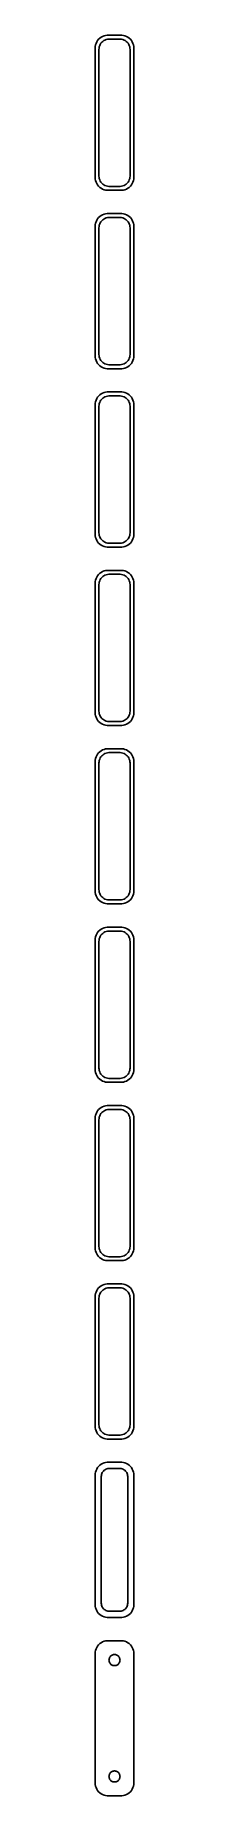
# Model space of a CAD drawing. Header units: metres. Extents: x -8 to 8, y 660 to 1341.
import ezdxf

# ---------------------------------------------------------------- set-up
doc = ezdxf.new("R2010")
doc.units = ezdxf.units.M

msp = doc.modelspace()

# ---------------------------------------------------------------- linework, layer by layer
for p, q in [((-7.46057, 1336.63), (-7.5, 1336)), ((-7.5, 1336), (-7.5, 1286)), ((-7.34291, 1337.24), (-7.46057, 1336.63)), ((-7.14888, 1337.84), (-7.34291, 1337.24)), ((-6.88153, 1338.41), (-7.14888, 1337.84)), ((-6.54507, 1338.94), (-6.88153, 1338.41)), ((-6.14484, 1339.42), (-6.54507, 1338.94)), ((-5.68712, 1339.85), (-6.14484, 1339.42)), ((-6, 1335.5), (-5.96844, 1336)), ((-6, 1286.5), (-6, 1335.5)), ((-5.96844, 1336), (-5.87433, 1336.49)), ((-5.87433, 1336.49), (-5.7191, 1336.97)), ((-5.7191, 1336.97), (-5.50522, 1337.43)), ((-5.17912, 1340.22), (-5.68712, 1339.85)), ((-5.50522, 1337.43), (-5.23605, 1337.85)), ((-5.23605, 1337.85), (-4.91586, 1338.24)), ((-4.62889, 1340.52), (-5.17912, 1340.22)), ((-4.91586, 1338.24), (-4.54968, 1338.58)), ((-4.04507, 1340.76), (-4.62889, 1340.52)), ((-4.54968, 1338.58), (-4.1433, 1338.88)), ((-4.1433, 1338.88), (-3.70311, 1339.12)), ((-3.4369, 1340.91), (-4.04507, 1340.76)), ((-3.70311, 1339.12), (-3.23605, 1339.3)), ((-2.81395, 1340.99), (-3.4369, 1340.91)), ((-3.23605, 1339.3), (-2.74951, 1339.43)), ((2.81395, 1340.99), (-2.81395, 1340.99)), ((-2.74951, 1339.43), (-2.25116, 1339.49)), ((-2.25116, 1339.49), (2.25116, 1339.49)), ((2.25116, 1339.49), (2.74951, 1339.43)), ((2.74951, 1339.43), (3.23605, 1339.3)), ((3.4369, 1340.91), (2.81395, 1340.99)), ((3.23605, 1339.3), (3.70311, 1339.12)), ((4.04507, 1340.76), (3.4369, 1340.91)), ((3.70311, 1339.12), (4.1433, 1338.88)), ((4.62889, 1340.52), (4.04507, 1340.76)), ((4.1433, 1338.88), (4.54968, 1338.58)), ((4.54968, 1338.58), (4.91586, 1338.24)), ((5.17912, 1340.22), (4.62889, 1340.52)), ((4.91586, 1338.24), (5.23605, 1337.85)), ((5.68712, 1339.85), (5.17912, 1340.22)), ((5.23605, 1337.85), (5.50522, 1337.43)), ((5.50522, 1337.43), (5.7191, 1336.97)), ((6.14484, 1339.42), (5.68712, 1339.85)), ((5.7191, 1336.97), (5.87433, 1336.49)), ((5.87433, 1336.49), (5.96844, 1336)), ((5.96844, 1336), (6, 1335.5)), ((6, 1335.5), (6, 1286.5)), ((6.54507, 1338.94), (6.14484, 1339.42)), ((6.88153, 1338.41), (6.54507, 1338.94)), ((7.14888, 1337.84), (6.88153, 1338.41)), ((7.34291, 1337.24), (7.14888, 1337.84)), ((7.46057, 1336.63), (7.34291, 1337.24)), ((7.5, 1336), (7.46057, 1336.63)), ((7.5, 1286), (7.5, 1336)), ((-7.5, 1286), (-7.46057, 1285.37)), ((-7.46057, 1285.37), (-7.34291, 1284.76)), ((-7.34291, 1284.76), (-7.14888, 1284.16)), ((-7.14888, 1284.16), (-6.88153, 1283.59)), ((-6.88153, 1283.59), (-6.54507, 1283.06)), ((-6.54507, 1283.06), (-6.14484, 1282.58)), ((-6.14484, 1282.58), (-5.68712, 1282.15)), ((-5.96844, 1286), (-6, 1286.5)), ((-5.87433, 1285.51), (-5.96844, 1286)), ((-5.7191, 1285.03), (-5.87433, 1285.51)), ((-5.50522, 1284.57), (-5.7191, 1285.03)), ((-5.68712, 1282.15), (-5.17912, 1281.78)), ((-5.23605, 1284.15), (-5.50522, 1284.57)), ((-4.91586, 1283.76), (-5.23605, 1284.15)), ((-5.17912, 1281.78), (-4.62889, 1281.48)), ((-4.54968, 1283.42), (-4.91586, 1283.76)), ((-4.62889, 1281.48), (-4.04507, 1281.24)), ((-4.1433, 1283.12), (-4.54968, 1283.42)), ((-3.70311, 1282.88), (-4.1433, 1283.12)), ((-4.04507, 1281.24), (-3.4369, 1281.09)), ((-3.23605, 1282.7), (-3.70311, 1282.88)), ((-3.4369, 1281.09), (-2.81395, 1281.01)), ((-2.74951, 1282.57), (-3.23605, 1282.7)), ((-2.81395, 1281.01), (2.81395, 1281.01)), ((-2.25116, 1282.51), (-2.74951, 1282.57)), ((2.25116, 1282.51), (-2.25116, 1282.51)), ((2.74951, 1282.57), (2.25116, 1282.51)), ((3.23605, 1282.7), (2.74951, 1282.57)), ((2.81395, 1281.01), (3.4369, 1281.09)), ((3.70311, 1282.88), (3.23605, 1282.7)), ((3.4369, 1281.09), (4.04507, 1281.24)), ((4.1433, 1283.12), (3.70311, 1282.88)), ((4.04507, 1281.24), (4.62889, 1281.48)), ((4.54968, 1283.42), (4.1433, 1283.12)), ((4.91586, 1283.76), (4.54968, 1283.42)), ((4.62889, 1281.48), (5.17912, 1281.78)), ((5.23605, 1284.15), (4.91586, 1283.76)), ((5.17912, 1281.78), (5.68712, 1282.15)), ((5.50522, 1284.57), (5.23605, 1284.15)), ((5.7191, 1285.03), (5.50522, 1284.57)), ((5.68712, 1282.15), (6.14484, 1282.58)), ((5.87433, 1285.51), (5.7191, 1285.03)), ((5.96844, 1286), (5.87433, 1285.51)), ((6, 1286.5), (5.96844, 1286)), ((6.14484, 1282.58), (6.54507, 1283.06)), ((6.54507, 1283.06), (6.88153, 1283.59)), ((6.88153, 1283.59), (7.14888, 1284.16)), ((7.14888, 1284.16), (7.34291, 1284.76)), ((7.34291, 1284.76), (7.46057, 1285.37)), ((7.46057, 1285.37), (7.5, 1286)), ((-7.46057, 1267.63), (-7.5, 1267)), ((-7.5, 1267), (-7.5, 1217)), ((-7.34291, 1268.24), (-7.46057, 1267.63)), ((-7.14888, 1268.84), (-7.34291, 1268.24)), ((-6.88153, 1269.41), (-7.14888, 1268.84)), ((-6.54507, 1269.94), (-6.88153, 1269.41)), ((-6.14484, 1270.42), (-6.54507, 1269.94)), ((-5.68712, 1270.85), (-6.14484, 1270.42)), ((-6, 1266.5), (-5.96844, 1267)), ((-5.96844, 1267), (-5.87433, 1267.49)), ((-5.87433, 1267.49), (-5.7191, 1267.97)), ((-5.7191, 1267.97), (-5.50522, 1268.43)), ((-5.17912, 1271.22), (-5.68712, 1270.85)), ((-5.50522, 1268.43), (-5.23605, 1268.85)), ((-5.23605, 1268.85), (-4.91586, 1269.24)), ((-4.62889, 1271.52), (-5.17912, 1271.22)), ((-4.91586, 1269.24), (-4.54968, 1269.58)), ((-4.04507, 1271.76), (-4.62889, 1271.52)), ((-4.54968, 1269.58), (-4.1433, 1269.88)), ((-4.1433, 1269.88), (-3.70311, 1270.12)), ((-3.4369, 1271.91), (-4.04507, 1271.76)), ((-3.70311, 1270.12), (-3.23605, 1270.3)), ((-2.81395, 1271.99), (-3.4369, 1271.91)), ((-3.23605, 1270.3), (-2.74951, 1270.43)), ((2.81395, 1271.99), (-2.81395, 1271.99)), ((-2.74951, 1270.43), (-2.25116, 1270.49)), ((-2.25116, 1270.49), (2.25116, 1270.49)), ((2.25116, 1270.49), (2.74951, 1270.43)), ((2.74951, 1270.43), (3.23605, 1270.3)), ((3.4369, 1271.91), (2.81395, 1271.99)), ((3.23605, 1270.3), (3.70311, 1270.12)), ((4.04507, 1271.76), (3.4369, 1271.91)), ((3.70311, 1270.12), (4.1433, 1269.88)), ((4.62889, 1271.52), (4.04507, 1271.76)), ((4.1433, 1269.88), (4.54968, 1269.58)), ((4.54968, 1269.58), (4.91586, 1269.24)), ((5.17912, 1271.22), (4.62889, 1271.52)), ((4.91586, 1269.24), (5.23605, 1268.85)), ((5.68712, 1270.85), (5.17912, 1271.22)), ((5.23605, 1268.85), (5.50522, 1268.43)), ((5.50522, 1268.43), (5.7191, 1267.97)), ((6.14484, 1270.42), (5.68712, 1270.85)), ((5.7191, 1267.97), (5.87433, 1267.49)), ((5.87433, 1267.49), (5.96844, 1267)), ((5.96844, 1267), (6, 1266.5)), ((6.54507, 1269.94), (6.14484, 1270.42)), ((6.88153, 1269.41), (6.54507, 1269.94)), ((7.14888, 1268.84), (6.88153, 1269.41)), ((7.34291, 1268.24), (7.14888, 1268.84)), ((7.46057, 1267.63), (7.34291, 1268.24)), ((7.5, 1267), (7.46057, 1267.63)), ((7.5, 1217), (7.5, 1267)), ((-6, 1217.5), (-6, 1266.5)), ((6, 1266.5), (6, 1217.5)), ((-7.5, 1217), (-7.46057, 1216.37)), ((-7.46057, 1216.37), (-7.34291, 1215.76)), ((-7.34291, 1215.76), (-7.14888, 1215.16)), ((-7.14888, 1215.16), (-6.88153, 1214.59)), ((-6.88153, 1214.59), (-6.54507, 1214.06)), ((-6.54507, 1214.06), (-6.14484, 1213.58)), ((-6.14484, 1213.58), (-5.68712, 1213.15)), ((-5.96844, 1217), (-6, 1217.5)), ((-5.87433, 1216.51), (-5.96844, 1217)), ((-5.7191, 1216.03), (-5.87433, 1216.51)), ((-5.50522, 1215.57), (-5.7191, 1216.03)), ((-5.68712, 1213.15), (-5.17912, 1212.78)), ((-5.23605, 1215.15), (-5.50522, 1215.57)), ((-4.91586, 1214.76), (-5.23605, 1215.15)), ((-5.17912, 1212.78), (-4.62889, 1212.48)), ((-4.54968, 1214.42), (-4.91586, 1214.76)), ((-4.62889, 1212.48), (-4.04507, 1212.24)), ((-4.1433, 1214.12), (-4.54968, 1214.42)), ((-3.70311, 1213.88), (-4.1433, 1214.12)), ((-4.04507, 1212.24), (-3.4369, 1212.09)), ((-3.23605, 1213.7), (-3.70311, 1213.88)), ((-2.74951, 1213.57), (-3.23605, 1213.7)), ((-2.25116, 1213.51), (-2.74951, 1213.57)), ((2.25116, 1213.51), (-2.25116, 1213.51)), ((2.74951, 1213.57), (2.25116, 1213.51)), ((3.23605, 1213.7), (2.74951, 1213.57)), ((3.70311, 1213.88), (3.23605, 1213.7)), ((3.4369, 1212.09), (4.04507, 1212.24)), ((4.1433, 1214.12), (3.70311, 1213.88)), ((4.04507, 1212.24), (4.62889, 1212.48)), ((4.54968, 1214.42), (4.1433, 1214.12)), ((4.91586, 1214.76), (4.54968, 1214.42)), ((4.62889, 1212.48), (5.17912, 1212.78)), ((5.23605, 1215.15), (4.91586, 1214.76)), ((5.17912, 1212.78), (5.68712, 1213.15)), ((5.50522, 1215.57), (5.23605, 1215.15)), ((5.7191, 1216.03), (5.50522, 1215.57)), ((5.68712, 1213.15), (6.14484, 1213.58)), ((5.87433, 1216.51), (5.7191, 1216.03)), ((5.96844, 1217), (5.87433, 1216.51)), ((6, 1217.5), (5.96844, 1217)), ((6.14484, 1213.58), (6.54507, 1214.06)), ((6.54507, 1214.06), (6.88153, 1214.59)), ((6.88153, 1214.59), (7.14888, 1215.16)), ((7.14888, 1215.16), (7.34291, 1215.76)), ((7.34291, 1215.76), (7.46057, 1216.37)), ((7.46057, 1216.37), (7.5, 1217)), ((-3.4369, 1212.09), (-2.81395, 1212.01)), ((-2.81395, 1212.01), (2.81395, 1212.01)), ((2.81395, 1212.01), (3.4369, 1212.09)), ((-7.46057, 1198.63), (-7.5, 1198)), ((-7.34291, 1199.24), (-7.46057, 1198.63)), ((-7.14888, 1199.84), (-7.34291, 1199.24)), ((-6.88153, 1200.41), (-7.14888, 1199.84)), ((-6.54507, 1200.94), (-6.88153, 1200.41)), ((-6.14484, 1201.42), (-6.54507, 1200.94)), ((-5.68712, 1201.85), (-6.14484, 1201.42)), ((-5.87433, 1198.49), (-5.7191, 1198.97)), ((-5.7191, 1198.97), (-5.50522, 1199.43)), ((-5.17912, 1202.22), (-5.68712, 1201.85)), ((-5.50522, 1199.43), (-5.23605, 1199.85)), ((-5.23605, 1199.85), (-4.91586, 1200.24)), ((-4.62889, 1202.52), (-5.17912, 1202.22)), ((-4.91586, 1200.24), (-4.54968, 1200.58)), ((-4.04507, 1202.76), (-4.62889, 1202.52)), ((-4.54968, 1200.58), (-4.1433, 1200.88)), ((-4.1433, 1200.88), (-3.70311, 1201.12)), ((-3.4369, 1202.91), (-4.04507, 1202.76)), ((-3.70311, 1201.12), (-3.23605, 1201.3)), ((-2.81395, 1202.99), (-3.4369, 1202.91)), ((-3.23605, 1201.3), (-2.74951, 1201.43)), ((2.81395, 1202.99), (-2.81395, 1202.99)), ((-2.74951, 1201.43), (-2.25116, 1201.49)), ((-2.25116, 1201.49), (2.25116, 1201.49)), ((2.25116, 1201.49), (2.74951, 1201.43)), ((2.74951, 1201.43), (3.23605, 1201.3)), ((3.4369, 1202.91), (2.81395, 1202.99)), ((3.23605, 1201.3), (3.70311, 1201.12)), ((4.04507, 1202.76), (3.4369, 1202.91)), ((3.70311, 1201.12), (4.1433, 1200.88)), ((4.62889, 1202.52), (4.04507, 1202.76)), ((4.1433, 1200.88), (4.54968, 1200.58)), ((4.54968, 1200.58), (4.91586, 1200.24)), ((5.17912, 1202.22), (4.62889, 1202.52)), ((4.91586, 1200.24), (5.23605, 1199.85)), ((5.68712, 1201.85), (5.17912, 1202.22)), ((5.23605, 1199.85), (5.50522, 1199.43)), ((5.50522, 1199.43), (5.7191, 1198.97)), ((6.14484, 1201.42), (5.68712, 1201.85)), ((5.7191, 1198.97), (5.87433, 1198.49)), ((6.54507, 1200.94), (6.14484, 1201.42)), ((6.88153, 1200.41), (6.54507, 1200.94)), ((7.14888, 1199.84), (6.88153, 1200.41)), ((7.34291, 1199.24), (7.14888, 1199.84)), ((7.46057, 1198.63), (7.34291, 1199.24)), ((7.5, 1198), (7.46057, 1198.63)), ((-7.5, 1198), (-7.5, 1148)), ((-6, 1197.5), (-5.96844, 1198)), ((-6, 1148.5), (-6, 1197.5)), ((-5.96844, 1198), (-5.87433, 1198.49)), ((5.87433, 1198.49), (5.96844, 1198)), ((5.96844, 1198), (6, 1197.5)), ((6, 1197.5), (6, 1148.5)), ((7.5, 1148), (7.5, 1198)), ((-7.5, 1148), (-7.46057, 1147.37)), ((-7.46057, 1147.37), (-7.34291, 1146.76)), ((-7.34291, 1146.76), (-7.14888, 1146.16)), ((-7.14888, 1146.16), (-6.88153, 1145.59)), ((-6.88153, 1145.59), (-6.54507, 1145.06)), ((-6.54507, 1145.06), (-6.14484, 1144.58)), ((-6.14484, 1144.58), (-5.68712, 1144.15)), ((-5.96844, 1148), (-6, 1148.5)), ((-5.87433, 1147.51), (-5.96844, 1148)), ((-5.7191, 1147.03), (-5.87433, 1147.51)), ((-5.50522, 1146.57), (-5.7191, 1147.03)), ((-5.68712, 1144.15), (-5.17912, 1143.78)), ((-5.23605, 1146.15), (-5.50522, 1146.57)), ((-4.91586, 1145.76), (-5.23605, 1146.15)), ((-4.54968, 1145.42), (-4.91586, 1145.76)), ((-4.1433, 1145.12), (-4.54968, 1145.42)), ((-3.70311, 1144.88), (-4.1433, 1145.12)), ((-3.23605, 1144.7), (-3.70311, 1144.88)), ((-2.74951, 1144.57), (-3.23605, 1144.7)), ((-2.25116, 1144.51), (-2.74951, 1144.57)), ((2.25116, 1144.51), (-2.25116, 1144.51)), ((2.74951, 1144.57), (2.25116, 1144.51)), ((3.23605, 1144.7), (2.74951, 1144.57)), ((3.70311, 1144.88), (3.23605, 1144.7)), ((4.1433, 1145.12), (3.70311, 1144.88)), ((4.54968, 1145.42), (4.1433, 1145.12)), ((4.91586, 1145.76), (4.54968, 1145.42)), ((5.23605, 1146.15), (4.91586, 1145.76)), ((5.17912, 1143.78), (5.68712, 1144.15)), ((5.50522, 1146.57), (5.23605, 1146.15)), ((5.7191, 1147.03), (5.50522, 1146.57)), ((5.68712, 1144.15), (6.14484, 1144.58)), ((5.87433, 1147.51), (5.7191, 1147.03)), ((5.96844, 1148), (5.87433, 1147.51)), ((6, 1148.5), (5.96844, 1148)), ((6.14484, 1144.58), (6.54507, 1145.06)), ((6.54507, 1145.06), (6.88153, 1145.59)), ((6.88153, 1145.59), (7.14888, 1146.16)), ((7.14888, 1146.16), (7.34291, 1146.76)), ((7.34291, 1146.76), (7.46057, 1147.37)), ((7.46057, 1147.37), (7.5, 1148)), ((-5.17912, 1143.78), (-4.62889, 1143.48)), ((-4.62889, 1143.48), (-4.04507, 1143.24)), ((-4.04507, 1143.24), (-3.4369, 1143.09)), ((-3.4369, 1143.09), (-2.81395, 1143.01)), ((-2.81395, 1143.01), (2.81395, 1143.01)), ((2.81395, 1143.01), (3.4369, 1143.09)), ((3.4369, 1143.09), (4.04507, 1143.24)), ((4.04507, 1143.24), (4.62889, 1143.48)), ((4.62889, 1143.48), (5.17912, 1143.78)), ((-7.14888, 1130.84), (-7.34291, 1130.24)), ((-6.88153, 1131.41), (-7.14888, 1130.84)), ((-6.54507, 1131.94), (-6.88153, 1131.41)), ((-6.14484, 1132.42), (-6.54507, 1131.94)), ((-5.68712, 1132.85), (-6.14484, 1132.42)), ((-5.7191, 1129.97), (-5.50522, 1130.43)), ((-5.17912, 1133.22), (-5.68712, 1132.85)), ((-5.50522, 1130.43), (-5.23605, 1130.85)), ((-5.23605, 1130.85), (-4.91586, 1131.24)), ((-4.62889, 1133.52), (-5.17912, 1133.22)), ((-4.91586, 1131.24), (-4.54968, 1131.58)), ((-4.04507, 1133.76), (-4.62889, 1133.52)), ((-4.54968, 1131.58), (-4.1433, 1131.88)), ((-4.1433, 1131.88), (-3.70311, 1132.12)), ((-3.4369, 1133.91), (-4.04507, 1133.76)), ((-3.70311, 1132.12), (-3.23605, 1132.3)), ((-2.81395, 1133.99), (-3.4369, 1133.91)), ((-3.23605, 1132.3), (-2.74951, 1132.43)), ((2.81395, 1133.99), (-2.81395, 1133.99)), ((-2.74951, 1132.43), (-2.25116, 1132.49)), ((-2.25116, 1132.49), (2.25116, 1132.49)), ((2.25116, 1132.49), (2.74951, 1132.43)), ((2.74951, 1132.43), (3.23605, 1132.3)), ((3.4369, 1133.91), (2.81395, 1133.99)), ((3.23605, 1132.3), (3.70311, 1132.12)), ((4.04507, 1133.76), (3.4369, 1133.91)), ((3.70311, 1132.12), (4.1433, 1131.88)), ((4.62889, 1133.52), (4.04507, 1133.76)), ((4.1433, 1131.88), (4.54968, 1131.58)), ((4.54968, 1131.58), (4.91586, 1131.24)), ((5.17912, 1133.22), (4.62889, 1133.52)), ((4.91586, 1131.24), (5.23605, 1130.85)), ((5.68712, 1132.85), (5.17912, 1133.22)), ((5.23605, 1130.85), (5.50522, 1130.43)), ((5.50522, 1130.43), (5.7191, 1129.97)), ((6.14484, 1132.42), (5.68712, 1132.85)), ((6.54507, 1131.94), (6.14484, 1132.42)), ((6.88153, 1131.41), (6.54507, 1131.94)), ((7.14888, 1130.84), (6.88153, 1131.41)), ((7.34291, 1130.24), (7.14888, 1130.84)), ((-7.46057, 1129.63), (-7.5, 1129)), ((-7.5, 1129), (-7.5, 1079)), ((-7.34291, 1130.24), (-7.46057, 1129.63)), ((-6, 1128.5), (-5.96844, 1129)), ((-6, 1079.5), (-6, 1128.5)), ((-5.96844, 1129), (-5.87433, 1129.49)), ((-5.87433, 1129.49), (-5.7191, 1129.97)), ((5.7191, 1129.97), (5.87433, 1129.49)), ((5.87433, 1129.49), (5.96844, 1129)), ((5.96844, 1129), (6, 1128.5)), ((6, 1128.5), (6, 1079.5)), ((7.46057, 1129.63), (7.34291, 1130.24)), ((7.5, 1129), (7.46057, 1129.63)), ((7.5, 1079), (7.5, 1129)), ((-7.5, 1079), (-7.46057, 1078.37)), ((-7.46057, 1078.37), (-7.34291, 1077.76)), ((-7.34291, 1077.76), (-7.14888, 1077.16)), ((-7.14888, 1077.16), (-6.88153, 1076.59)), ((-6.88153, 1076.59), (-6.54507, 1076.06)), ((-6.54507, 1076.06), (-6.14484, 1075.58)), ((-5.96844, 1079), (-6, 1079.5)), ((-5.87433, 1078.51), (-5.96844, 1079)), ((-5.7191, 1078.03), (-5.87433, 1078.51)), ((-5.50522, 1077.57), (-5.7191, 1078.03)), ((-5.23605, 1077.15), (-5.50522, 1077.57)), ((-4.91586, 1076.76), (-5.23605, 1077.15)), ((-4.54968, 1076.42), (-4.91586, 1076.76)), ((-4.1433, 1076.12), (-4.54968, 1076.42)), ((-3.70311, 1075.88), (-4.1433, 1076.12)), ((4.1433, 1076.12), (3.70311, 1075.88)), ((4.54968, 1076.42), (4.1433, 1076.12)), ((4.91586, 1076.76), (4.54968, 1076.42)), ((5.23605, 1077.15), (4.91586, 1076.76)), ((5.50522, 1077.57), (5.23605, 1077.15)), ((5.7191, 1078.03), (5.50522, 1077.57)), ((5.87433, 1078.51), (5.7191, 1078.03)), ((5.96844, 1079), (5.87433, 1078.51)), ((6, 1079.5), (5.96844, 1079)), ((6.14484, 1075.58), (6.54507, 1076.06)), ((6.54507, 1076.06), (6.88153, 1076.59)), ((6.88153, 1076.59), (7.14888, 1077.16)), ((7.14888, 1077.16), (7.34291, 1077.76)), ((7.34291, 1077.76), (7.46057, 1078.37)), ((7.46057, 1078.37), (7.5, 1079)), ((-6.14484, 1075.58), (-5.68712, 1075.15)), ((-5.68712, 1075.15), (-5.17912, 1074.78)), ((-5.17912, 1074.78), (-4.62889, 1074.48)), ((-4.62889, 1074.48), (-4.04507, 1074.24)), ((-4.04507, 1074.24), (-3.4369, 1074.09)), ((-3.23605, 1075.7), (-3.70311, 1075.88)), ((-3.4369, 1074.09), (-2.81395, 1074.01)), ((-2.74951, 1075.57), (-3.23605, 1075.7)), ((-2.81395, 1074.01), (2.81395, 1074.01)), ((-2.25116, 1075.51), (-2.74951, 1075.57)), ((2.25116, 1075.51), (-2.25116, 1075.51)), ((2.74951, 1075.57), (2.25116, 1075.51)), ((3.23605, 1075.7), (2.74951, 1075.57)), ((2.81395, 1074.01), (3.4369, 1074.09)), ((3.70311, 1075.88), (3.23605, 1075.7)), ((3.4369, 1074.09), (4.04507, 1074.24)), ((4.04507, 1074.24), (4.62889, 1074.48)), ((4.62889, 1074.48), (5.17912, 1074.78)), ((5.17912, 1074.78), (5.68712, 1075.15)), ((5.68712, 1075.15), (6.14484, 1075.58)), ((-6.88153, 1062.41), (-7.14888, 1061.84)), ((-6.54507, 1062.94), (-6.88153, 1062.41)), ((-6.14484, 1063.42), (-6.54507, 1062.94)), ((-5.68712, 1063.85), (-6.14484, 1063.42)), ((-5.17912, 1064.22), (-5.68712, 1063.85)), ((-4.62889, 1064.52), (-5.17912, 1064.22)), ((-4.91586, 1062.24), (-4.54968, 1062.58)), ((-4.04507, 1064.76), (-4.62889, 1064.52)), ((-4.54968, 1062.58), (-4.1433, 1062.88)), ((-4.1433, 1062.88), (-3.70311, 1063.12)), ((-3.4369, 1064.91), (-4.04507, 1064.76)), ((-3.70311, 1063.12), (-3.23605, 1063.3)), ((-2.81395, 1064.99), (-3.4369, 1064.91)), ((-3.23605, 1063.3), (-2.74951, 1063.43)), ((2.81395, 1064.99), (-2.81395, 1064.99)), ((-2.74951, 1063.43), (-2.25116, 1063.49)), ((-2.25116, 1063.49), (2.25116, 1063.49)), ((2.25116, 1063.49), (2.74951, 1063.43)), ((2.74951, 1063.43), (3.23605, 1063.3)), ((3.4369, 1064.91), (2.81395, 1064.99)), ((3.23605, 1063.3), (3.70311, 1063.12)), ((4.04507, 1064.76), (3.4369, 1064.91)), ((3.70311, 1063.12), (4.1433, 1062.88)), ((4.62889, 1064.52), (4.04507, 1064.76)), ((4.1433, 1062.88), (4.54968, 1062.58)), ((4.54968, 1062.58), (4.91586, 1062.24)), ((5.17912, 1064.22), (4.62889, 1064.52)), ((5.68712, 1063.85), (5.17912, 1064.22)), ((6.14484, 1063.42), (5.68712, 1063.85)), ((6.54507, 1062.94), (6.14484, 1063.42)), ((6.88153, 1062.41), (6.54507, 1062.94)), ((7.14888, 1061.84), (6.88153, 1062.41)), ((-7.46057, 1060.63), (-7.5, 1060)), ((-7.5, 1060), (-7.5, 1010)), ((-7.34291, 1061.24), (-7.46057, 1060.63)), ((-7.14888, 1061.84), (-7.34291, 1061.24)), ((-6, 1059.5), (-5.96844, 1060)), ((-6, 1010.5), (-6, 1059.5)), ((-5.96844, 1060), (-5.87433, 1060.49)), ((-5.87433, 1060.49), (-5.7191, 1060.97)), ((-5.7191, 1060.97), (-5.50522, 1061.43)), ((-5.50522, 1061.43), (-5.23605, 1061.85)), ((-5.23605, 1061.85), (-4.91586, 1062.24)), ((4.91586, 1062.24), (5.23605, 1061.85)), ((5.23605, 1061.85), (5.50522, 1061.43)), ((5.50522, 1061.43), (5.7191, 1060.97)), ((5.7191, 1060.97), (5.87433, 1060.49)), ((5.87433, 1060.49), (5.96844, 1060)), ((5.96844, 1060), (6, 1059.5)), ((6, 1059.5), (6, 1010.5)), ((7.34291, 1061.24), (7.14888, 1061.84)), ((7.46057, 1060.63), (7.34291, 1061.24)), ((7.5, 1060), (7.46057, 1060.63)), ((7.5, 1010), (7.5, 1060)), ((-7.5, 1010), (-7.46057, 1009.37)), ((-7.46057, 1009.37), (-7.34291, 1008.76)), ((-7.34291, 1008.76), (-7.14888, 1008.16)), ((-7.14888, 1008.16), (-6.88153, 1007.59)), ((-5.96844, 1010), (-6, 1010.5)), ((-5.87433, 1009.51), (-5.96844, 1010)), ((-5.7191, 1009.03), (-5.87433, 1009.51)), ((-5.50522, 1008.57), (-5.7191, 1009.03)), ((-5.23605, 1008.15), (-5.50522, 1008.57)), ((-4.91586, 1007.76), (-5.23605, 1008.15)), ((5.23605, 1008.15), (4.91586, 1007.76)), ((5.50522, 1008.57), (5.23605, 1008.15)), ((5.7191, 1009.03), (5.50522, 1008.57)), ((5.87433, 1009.51), (5.7191, 1009.03)), ((5.96844, 1010), (5.87433, 1009.51)), ((6, 1010.5), (5.96844, 1010)), ((6.88153, 1007.59), (7.14888, 1008.16)), ((7.14888, 1008.16), (7.34291, 1008.76)), ((7.34291, 1008.76), (7.46057, 1009.37)), ((7.46057, 1009.37), (7.5, 1010)), ((-6.88153, 1007.59), (-6.54507, 1007.06)), ((-6.54507, 1007.06), (-6.14484, 1006.58)), ((-6.14484, 1006.58), (-5.68712, 1006.15)), ((-5.68712, 1006.15), (-5.17912, 1005.78)), ((-5.17912, 1005.78), (-4.62889, 1005.48)), ((-4.54968, 1007.42), (-4.91586, 1007.76)), ((-4.62889, 1005.48), (-4.04507, 1005.24)), ((-4.1433, 1007.12), (-4.54968, 1007.42)), ((-3.70311, 1006.88), (-4.1433, 1007.12)), ((-4.04507, 1005.24), (-3.4369, 1005.09)), ((-3.23605, 1006.7), (-3.70311, 1006.88)), ((-3.4369, 1005.09), (-2.81395, 1005.01)), ((-2.74951, 1006.57), (-3.23605, 1006.7)), ((-2.81395, 1005.01), (2.81395, 1005.01)), ((-2.25116, 1006.51), (-2.74951, 1006.57)), ((2.25116, 1006.51), (-2.25116, 1006.51)), ((2.74951, 1006.57), (2.25116, 1006.51)), ((3.23605, 1006.7), (2.74951, 1006.57)), ((2.81395, 1005.01), (3.4369, 1005.09)), ((3.70311, 1006.88), (3.23605, 1006.7)), ((3.4369, 1005.09), (4.04507, 1005.24)), ((4.1433, 1007.12), (3.70311, 1006.88)), ((4.04507, 1005.24), (4.62889, 1005.48)), ((4.54968, 1007.42), (4.1433, 1007.12)), ((4.91586, 1007.76), (4.54968, 1007.42)), ((4.62889, 1005.48), (5.17912, 1005.78)), ((5.17912, 1005.78), (5.68712, 1006.15)), ((5.68712, 1006.15), (6.14484, 1006.58)), ((6.14484, 1006.58), (6.54507, 1007.06)), ((6.54507, 1007.06), (6.88153, 1007.59)), ((-6.14484, 994.423), (-6.54507, 993.939)), ((-5.68712, 994.853), (-6.14484, 994.423)), ((-5.17912, 995.222), (-5.68712, 994.853)), ((-4.62889, 995.524), (-5.17912, 995.222)), ((-4.04507, 995.755), (-4.62889, 995.524)), ((-3.4369, 995.911), (-4.04507, 995.755)), ((-3.70311, 994.119), (-3.23605, 994.304)), ((-2.81395, 995.99), (-3.4369, 995.911)), ((-3.23605, 994.304), (-2.74951, 994.429)), ((2.81395, 995.99), (-2.81395, 995.99)), ((-2.74951, 994.429), (-2.25116, 994.492)), ((-2.25116, 994.492), (2.25116, 994.492)), ((2.25116, 994.492), (2.74951, 994.429)), ((2.74951, 994.429), (3.23605, 994.304)), ((3.4369, 995.911), (2.81395, 995.99)), ((3.23605, 994.304), (3.70311, 994.119)), ((4.04507, 995.755), (3.4369, 995.911)), ((4.62889, 995.524), (4.04507, 995.755)), ((5.17912, 995.222), (4.62889, 995.524)), ((5.68712, 994.853), (5.17912, 995.222)), ((6.14484, 994.423), (5.68712, 994.853)), ((6.54507, 993.939), (6.14484, 994.423)), ((-7.46057, 991.627), (-7.5, 991)), ((-7.5, 991), (-7.5, 941)), ((-7.34291, 992.243), (-7.46057, 991.627)), ((-7.14888, 992.841), (-7.34291, 992.243)), ((-6.88153, 993.409), (-7.14888, 992.841)), ((-6.54507, 993.939), (-6.88153, 993.409)), ((-6, 990.5), (-5.96844, 991.001)), ((-6, 941.5), (-6, 990.5)), ((-5.96844, 991.001), (-5.87433, 991.495)), ((-5.87433, 991.495), (-5.7191, 991.972)), ((-5.7191, 991.972), (-5.50522, 992.427)), ((-5.50522, 992.427), (-5.23605, 992.851)), ((-5.23605, 992.851), (-4.91586, 993.238)), ((-4.91586, 993.238), (-4.54968, 993.582)), ((-4.54968, 993.582), (-4.1433, 993.877)), ((-4.1433, 993.877), (-3.70311, 994.119)), ((3.70311, 994.119), (4.1433, 993.877)), ((4.1433, 993.877), (4.54968, 993.582)), ((4.54968, 993.582), (4.91586, 993.238)), ((4.91586, 993.238), (5.23605, 992.851)), ((5.23605, 992.851), (5.50522, 992.427)), ((5.50522, 992.427), (5.7191, 991.972)), ((5.7191, 991.972), (5.87433, 991.495)), ((5.87433, 991.495), (5.96844, 991.001)), ((5.96844, 991.001), (6, 990.5)), ((6, 990.5), (6, 941.5)), ((6.88153, 993.409), (6.54507, 993.939)), ((7.14888, 992.841), (6.88153, 993.409)), ((7.34291, 992.243), (7.14888, 992.841)), ((7.46057, 991.627), (7.34291, 992.243)), ((7.5, 991), (7.46057, 991.627)), ((7.5, 941), (7.5, 991)), ((-7.5, 941), (-7.46057, 940.373)), ((-7.46057, 940.373), (-7.34291, 939.757)), ((-7.34291, 939.757), (-7.14888, 939.159)), ((-5.96844, 940.999), (-6, 941.5)), ((-5.87433, 940.505), (-5.96844, 940.999)), ((-5.7191, 940.028), (-5.87433, 940.505)), ((-5.50522, 939.573), (-5.7191, 940.028)), ((5.7191, 940.028), (5.50522, 939.573)), ((5.87433, 940.505), (5.7191, 940.028)), ((5.96844, 940.999), (5.87433, 940.505)), ((6, 941.5), (5.96844, 940.999)), ((7.14888, 939.159), (7.34291, 939.757)), ((7.34291, 939.757), (7.46057, 940.373)), ((7.46057, 940.373), (7.5, 941)), ((-7.14888, 939.159), (-6.88153, 938.591)), ((-6.88153, 938.591), (-6.54507, 938.061)), ((-6.54507, 938.061), (-6.14484, 937.577)), ((-6.14484, 937.577), (-5.68712, 937.147)), ((-5.68712, 937.147), (-5.17912, 936.778)), ((-5.23605, 939.149), (-5.50522, 939.573)), ((-4.91586, 938.762), (-5.23605, 939.149)), ((-5.17912, 936.778), (-4.62889, 936.476)), ((-4.54968, 938.418), (-4.91586, 938.762)), ((-4.62889, 936.476), (-4.04507, 936.245)), ((-4.1433, 938.123), (-4.54968, 938.418)), ((-3.70311, 937.881), (-4.1433, 938.123)), ((-4.04507, 936.245), (-3.4369, 936.089)), ((-3.23605, 937.696), (-3.70311, 937.881)), ((-3.4369, 936.089), (-2.81395, 936.01)), ((-2.74951, 937.571), (-3.23605, 937.696)), ((-2.81395, 936.01), (2.81395, 936.01)), ((-2.25116, 937.508), (-2.74951, 937.571)), ((2.25116, 937.508), (-2.25116, 937.508)), ((2.74951, 937.571), (2.25116, 937.508)), ((3.23605, 937.696), (2.74951, 937.571)), ((2.81395, 936.01), (3.4369, 936.089)), ((3.70311, 937.881), (3.23605, 937.696)), ((3.4369, 936.089), (4.04507, 936.245)), ((4.1433, 938.123), (3.70311, 937.881)), ((4.04507, 936.245), (4.62889, 936.476)), ((4.54968, 938.418), (4.1433, 938.123)), ((4.91586, 938.762), (4.54968, 938.418)), ((4.62889, 936.476), (5.17912, 936.778)), ((5.23605, 939.149), (4.91586, 938.762)), ((5.17912, 936.778), (5.68712, 937.147)), ((5.50522, 939.573), (5.23605, 939.149)), ((5.68712, 937.147), (6.14484, 937.577)), ((6.14484, 937.577), (6.54507, 938.061)), ((6.54507, 938.061), (6.88153, 938.591)), ((6.88153, 938.591), (7.14888, 939.159)), ((-5.17912, 926.222), (-5.68712, 925.853)), ((-4.62889, 926.524), (-5.17912, 926.222)), ((-4.04507, 926.755), (-4.62889, 926.524)), ((-3.4369, 926.911), (-4.04507, 926.755)), ((-2.81395, 926.99), (-3.4369, 926.911)), ((2.81395, 926.99), (-2.81395, 926.99)), ((3.4369, 926.911), (2.81395, 926.99)), ((4.04507, 926.755), (3.4369, 926.911)), ((4.62889, 926.524), (4.04507, 926.755)), ((5.17912, 926.222), (4.62889, 926.524)), ((5.68712, 925.853), (5.17912, 926.222)), ((-7.46057, 922.627), (-7.5, 922)), ((-7.5, 922), (-7.5, 872)), ((-7.34291, 923.243), (-7.46057, 922.627)), ((-7.14888, 923.841), (-7.34291, 923.243)), ((-6.88153, 924.409), (-7.14888, 923.841)), ((-6.54507, 924.939), (-6.88153, 924.409)), ((-6.14484, 925.423), (-6.54507, 924.939)), ((-5.68712, 925.853), (-6.14484, 925.423)), ((-6, 921.5), (-5.96844, 922.001)), ((-6, 872.5), (-6, 921.5)), ((-5.96844, 922.001), (-5.87433, 922.495)), ((-5.87433, 922.495), (-5.7191, 922.972)), ((-5.7191, 922.972), (-5.50522, 923.427)), ((-5.50522, 923.427), (-5.23605, 923.851)), ((-5.23605, 923.851), (-4.91586, 924.238)), ((-4.91586, 924.238), (-4.54968, 924.582)), ((-4.54968, 924.582), (-4.1433, 924.877)), ((-4.1433, 924.877), (-3.70311, 925.119)), ((-3.70311, 925.119), (-3.23605, 925.304)), ((-3.23605, 925.304), (-2.74951, 925.429)), ((-2.74951, 925.429), (-2.25116, 925.492)), ((-2.25116, 925.492), (2.25116, 925.492)), ((2.25116, 925.492), (2.74951, 925.429)), ((2.74951, 925.429), (3.23605, 925.304)), ((3.23605, 925.304), (3.70311, 925.119)), ((3.70311, 925.119), (4.1433, 924.877)), ((4.1433, 924.877), (4.54968, 924.582)), ((4.54968, 924.582), (4.91586, 924.238)), ((4.91586, 924.238), (5.23605, 923.851)), ((5.23605, 923.851), (5.50522, 923.427)), ((5.50522, 923.427), (5.7191, 922.972)), ((6.14484, 925.423), (5.68712, 925.853)), ((5.7191, 922.972), (5.87433, 922.495)), ((5.87433, 922.495), (5.96844, 922.001)), ((5.96844, 922.001), (6, 921.5)), ((6, 921.5), (6, 872.5)), ((6.54507, 924.939), (6.14484, 925.423)), ((6.88153, 924.409), (6.54507, 924.939)), ((7.14888, 923.841), (6.88153, 924.409)), ((7.34291, 923.243), (7.14888, 923.841)), ((7.46057, 922.627), (7.34291, 923.243)), ((7.5, 922), (7.46057, 922.627)), ((7.5, 872), (7.5, 922)), ((-7.5, 872), (-7.46057, 871.373)), ((-5.96844, 871.999), (-6, 872.5)), ((-5.87433, 871.505), (-5.96844, 871.999)), ((5.96844, 871.999), (5.87433, 871.505)), ((6, 872.5), (5.96844, 871.999)), ((7.46057, 871.373), (7.5, 872)), ((-7.46057, 871.373), (-7.34291, 870.757)), ((-7.34291, 870.757), (-7.14888, 870.159)), ((-7.14888, 870.159), (-6.88153, 869.591)), ((-6.88153, 869.591), (-6.54507, 869.061)), ((-6.54507, 869.061), (-6.14484, 868.577)), ((-6.14484, 868.577), (-5.68712, 868.147)), ((-5.7191, 871.028), (-5.87433, 871.505)), ((-5.50522, 870.573), (-5.7191, 871.028)), ((-5.68712, 868.147), (-5.17912, 867.778)), ((-5.23605, 870.149), (-5.50522, 870.573)), ((-4.91586, 869.762), (-5.23605, 870.149)), ((-5.17912, 867.778), (-4.62889, 867.476)), ((-4.54968, 869.418), (-4.91586, 869.762)), ((-4.62889, 867.476), (-4.04507, 867.245)), ((-4.1433, 869.123), (-4.54968, 869.418)), ((-3.70311, 868.881), (-4.1433, 869.123)), ((-4.04507, 867.245), (-3.4369, 867.089)), ((-3.23605, 868.696), (-3.70311, 868.881)), ((-3.4369, 867.089), (-2.81395, 867.01)), ((-2.74951, 868.571), (-3.23605, 868.696)), ((-2.81395, 867.01), (2.81395, 867.01)), ((-2.25116, 868.508), (-2.74951, 868.571)), ((2.25116, 868.508), (-2.25116, 868.508)), ((2.74951, 868.571), (2.25116, 868.508)), ((3.23605, 868.696), (2.74951, 868.571)), ((2.81395, 867.01), (3.4369, 867.089)), ((3.70311, 868.881), (3.23605, 868.696)), ((3.4369, 867.089), (4.04507, 867.245)), ((4.1433, 869.123), (3.70311, 868.881)), ((4.04507, 867.245), (4.62889, 867.476)), ((4.54968, 869.418), (4.1433, 869.123)), ((4.91586, 869.762), (4.54968, 869.418)), ((4.62889, 867.476), (5.17912, 867.778)), ((5.23605, 870.149), (4.91586, 869.762)), ((5.17912, 867.778), (5.68712, 868.147)), ((5.50522, 870.573), (5.23605, 870.149)), ((5.7191, 871.028), (5.50522, 870.573)), ((5.68712, 868.147), (6.14484, 868.577)), ((5.87433, 871.505), (5.7191, 871.028)), ((6.14484, 868.577), (6.54507, 869.061)), ((6.54507, 869.061), (6.88153, 869.591)), ((6.88153, 869.591), (7.14888, 870.159)), ((7.14888, 870.159), (7.34291, 870.757)), ((7.34291, 870.757), (7.46057, 871.373)), ((-7.46057, 853.627), (-7.5, 853)), ((-7.5, 853), (-7.5, 803)), ((-7.34291, 854.243), (-7.46057, 853.627)), ((-7.14888, 854.841), (-7.34291, 854.243)), ((-6.88153, 855.409), (-7.14888, 854.841)), ((-6.54507, 855.939), (-6.88153, 855.409)), ((-6.14484, 856.423), (-6.54507, 855.939)), ((-5.68712, 856.853), (-6.14484, 856.423)), ((-6, 852.5), (-5.96844, 853.001)), ((-6, 803.5), (-6, 852.5)), ((-5.96844, 853.001), (-5.87433, 853.495)), ((-5.87433, 853.495), (-5.7191, 853.972)), ((-5.7191, 853.972), (-5.50522, 854.427)), ((-5.17912, 857.222), (-5.68712, 856.853)), ((-5.50522, 854.427), (-5.23605, 854.851)), ((-5.23605, 854.851), (-4.91586, 855.238)), ((-4.62889, 857.524), (-5.17912, 857.222)), ((-4.91586, 855.238), (-4.54968, 855.582)), ((-4.04507, 857.755), (-4.62889, 857.524)), ((-4.54968, 855.582), (-4.1433, 855.877)), ((-4.1433, 855.877), (-3.70311, 856.119)), ((-3.4369, 857.911), (-4.04507, 857.755)), ((-3.70311, 856.119), (-3.23605, 856.304)), ((-2.81395, 857.99), (-3.4369, 857.911)), ((-3.23605, 856.304), (-2.74951, 856.429)), ((2.81395, 857.99), (-2.81395, 857.99)), ((-2.74951, 856.429), (-2.25116, 856.492)), ((-2.25116, 856.492), (2.25116, 856.492)), ((2.25116, 856.492), (2.74951, 856.429)), ((2.74951, 856.429), (3.23605, 856.304)), ((3.4369, 857.911), (2.81395, 857.99)), ((3.23605, 856.304), (3.70311, 856.119)), ((4.04507, 857.755), (3.4369, 857.911)), ((3.70311, 856.119), (4.1433, 855.877)), ((4.62889, 857.524), (4.04507, 857.755)), ((4.1433, 855.877), (4.54968, 855.582)), ((4.54968, 855.582), (4.91586, 855.238)), ((5.17912, 857.222), (4.62889, 857.524)), ((4.91586, 855.238), (5.23605, 854.851)), ((5.68712, 856.853), (5.17912, 857.222)), ((5.23605, 854.851), (5.50522, 854.427)), ((5.50522, 854.427), (5.7191, 853.972)), ((6.14484, 856.423), (5.68712, 856.853)), ((5.7191, 853.972), (5.87433, 853.495)), ((5.87433, 853.495), (5.96844, 853.001)), ((5.96844, 853.001), (6, 852.5)), ((6, 852.5), (6, 803.5)), ((6.54507, 855.939), (6.14484, 856.423)), ((6.88153, 855.409), (6.54507, 855.939)), ((7.14888, 854.841), (6.88153, 855.409)), ((7.34291, 854.243), (7.14888, 854.841)), ((7.46057, 853.627), (7.34291, 854.243)), ((7.5, 853), (7.46057, 853.627)), ((7.5, 803), (7.5, 853)), ((-7.5, 803), (-7.46057, 802.373)), ((-7.46057, 802.373), (-7.34291, 801.757)), ((-7.34291, 801.757), (-7.14888, 801.159)), ((-7.14888, 801.159), (-6.88153, 800.591)), ((-6.88153, 800.591), (-6.54507, 800.061)), ((-6.54507, 800.061), (-6.14484, 799.577)), ((-6.14484, 799.577), (-5.68712, 799.147)), ((-5.96844, 802.999), (-6, 803.5)), ((-5.87433, 802.505), (-5.96844, 802.999)), ((-5.7191, 802.028), (-5.87433, 802.505)), ((-5.50522, 801.573), (-5.7191, 802.028)), ((-5.68712, 799.147), (-5.17912, 798.778)), ((-5.23605, 801.149), (-5.50522, 801.573)), ((-4.91586, 800.762), (-5.23605, 801.149)), ((-5.17912, 798.778), (-4.62889, 798.476)), ((-4.54968, 800.418), (-4.91586, 800.762)), ((-4.62889, 798.476), (-4.04507, 798.245)), ((-4.1433, 800.123), (-4.54968, 800.418)), ((-3.70311, 799.881), (-4.1433, 800.123)), ((-4.04507, 798.245), (-3.4369, 798.089)), ((-3.23605, 799.696), (-3.70311, 799.881)), ((-3.4369, 798.089), (-2.81395, 798.01)), ((-2.74951, 799.571), (-3.23605, 799.696)), ((-2.81395, 798.01), (2.81395, 798.01)), ((-2.25116, 799.508), (-2.74951, 799.571)), ((2.25116, 799.508), (-2.25116, 799.508)), ((2.74951, 799.571), (2.25116, 799.508)), ((3.23605, 799.696), (2.74951, 799.571)), ((2.81395, 798.01), (3.4369, 798.089)), ((3.70311, 799.881), (3.23605, 799.696)), ((3.4369, 798.089), (4.04507, 798.245)), ((4.1433, 800.123), (3.70311, 799.881)), ((4.04507, 798.245), (4.62889, 798.476)), ((4.54968, 800.418), (4.1433, 800.123)), ((4.91586, 800.762), (4.54968, 800.418)), ((4.62889, 798.476), (5.17912, 798.778)), ((5.23605, 801.149), (4.91586, 800.762)), ((5.17912, 798.778), (5.68712, 799.147)), ((5.50522, 801.573), (5.23605, 801.149)), ((5.7191, 802.028), (5.50522, 801.573)), ((5.68712, 799.147), (6.14484, 799.577)), ((5.87433, 802.505), (5.7191, 802.028)), ((5.96844, 802.999), (5.87433, 802.505)), ((6, 803.5), (5.96844, 802.999)), ((6.14484, 799.577), (6.54507, 800.061)), ((6.54507, 800.061), (6.88153, 800.591)), ((6.88153, 800.591), (7.14888, 801.159)), ((7.14888, 801.159), (7.34291, 801.757)), ((7.34291, 801.757), (7.46057, 802.373)), ((7.46057, 802.373), (7.5, 803)), ((-7.46057, 784.627), (-7.5, 784)), ((-7.5, 784), (-7.5, 734)), ((-7.34291, 785.243), (-7.46057, 784.627)), ((-7.14888, 785.841), (-7.34291, 785.243)), ((-6.88153, 786.409), (-7.14888, 785.841)), ((-6.54507, 786.939), (-6.88153, 786.409)), ((-6.14484, 787.423), (-6.54507, 786.939)), ((-5.68712, 787.853), (-6.14484, 787.423)), ((-5.17912, 788.222), (-5.68712, 787.853)), ((-4.62889, 788.524), (-5.17912, 788.222)), ((-5.11292, 783.5), (-5.08836, 783.89)), ((-5.11292, 734.5), (-5.11292, 783.5)), ((-5.08836, 783.89), (-5.01512, 784.274)), ((-5.01512, 784.274), (-4.89432, 784.646)), ((-4.89432, 784.646), (-4.72786, 785)), ((-4.72786, 785), (-4.5184, 785.33)), ((-4.04507, 788.755), (-4.62889, 788.524)), ((-4.5184, 785.33), (-4.26921, 785.631)), ((-4.26921, 785.631), (-3.98424, 785.899)), ((-3.4369, 788.911), (-4.04507, 788.755)), ((-3.98424, 785.899), (-3.66798, 786.128)), ((-3.66798, 786.128), (-3.32541, 786.317)), ((-2.81395, 788.99), (-3.4369, 788.911)), ((-3.32541, 786.317), (-2.96194, 786.461)), ((-2.96194, 786.461), (-2.5833, 786.558)), ((2.81395, 788.99), (-2.81395, 788.99)), ((-2.5833, 786.558), (-2.19545, 786.607)), ((-2.19545, 786.607), (2.19545, 786.607)), ((2.19545, 786.607), (2.5833, 786.558)), ((2.5833, 786.558), (2.96194, 786.461)), ((3.4369, 788.911), (2.81395, 788.99)), ((2.96194, 786.461), (3.32541, 786.317)), ((3.32541, 786.317), (3.66798, 786.128)), ((4.04507, 788.755), (3.4369, 788.911)), ((3.66798, 786.128), (3.98424, 785.899)), ((3.98424, 785.899), (4.26921, 785.631)), ((4.62889, 788.524), (4.04507, 788.755)), ((4.26921, 785.631), (4.5184, 785.33)), ((4.5184, 785.33), (4.72786, 785)), ((5.17912, 788.222), (4.62889, 788.524)), ((4.72786, 785), (4.89432, 784.646)), ((4.89432, 784.646), (5.01512, 784.274)), ((5.01512, 784.274), (5.08836, 783.89)), ((5.08836, 783.89), (5.11292, 783.5)), ((5.11292, 783.5), (5.11292, 734.5)), ((5.68712, 787.853), (5.17912, 788.222)), ((6.14484, 787.423), (5.68712, 787.853)), ((6.54507, 786.939), (6.14484, 787.423)), ((6.88153, 786.409), (6.54507, 786.939)), ((7.14888, 785.841), (6.88153, 786.409)), ((7.34291, 785.243), (7.14888, 785.841)), ((7.46057, 784.627), (7.34291, 785.243)), ((7.5, 784), (7.46057, 784.627)), ((7.5, 734), (7.5, 784)), ((-7.5, 734), (-7.46057, 733.373)), ((-7.46057, 733.373), (-7.34291, 732.757)), ((-7.34291, 732.757), (-7.14888, 732.159)), ((-7.14888, 732.159), (-6.88153, 731.591)), ((-6.88153, 731.591), (-6.54507, 731.061)), ((-6.54507, 731.061), (-6.14484, 730.577)), ((-6.14484, 730.577), (-5.68712, 730.147)), ((-5.68712, 730.147), (-5.17912, 729.778)), ((-5.17912, 729.778), (-4.62889, 729.476)), ((-5.08836, 734.11), (-5.11292, 734.5)), ((-5.01512, 733.726), (-5.08836, 734.11)), ((-4.89432, 733.354), (-5.01512, 733.726)), ((-4.72786, 733), (-4.89432, 733.354)), ((-4.5184, 732.67), (-4.72786, 733)), ((-4.62889, 729.476), (-4.04507, 729.245)), ((-4.26921, 732.369), (-4.5184, 732.67)), ((-3.98424, 732.101), (-4.26921, 732.369)), ((-4.04507, 729.245), (-3.4369, 729.089)), ((-3.66798, 731.872), (-3.98424, 732.101)), ((-3.32541, 731.683), (-3.66798, 731.872)), ((-3.4369, 729.089), (-2.81395, 729.01)), ((-2.96194, 731.539), (-3.32541, 731.683)), ((-2.5833, 731.442), (-2.96194, 731.539)), ((-2.81395, 729.01), (2.81395, 729.01)), ((-2.19545, 731.393), (-2.5833, 731.442)), ((2.19545, 731.393), (-2.19545, 731.393)), ((2.5833, 731.442), (2.19545, 731.393)), ((2.96194, 731.539), (2.5833, 731.442)), ((2.81395, 729.01), (3.4369, 729.089)), ((3.32541, 731.683), (2.96194, 731.539)), ((3.66798, 731.872), (3.32541, 731.683)), ((3.4369, 729.089), (4.04507, 729.245)), ((3.98424, 732.101), (3.66798, 731.872)), ((4.26921, 732.369), (3.98424, 732.101)), ((4.04507, 729.245), (4.62889, 729.476)), ((4.5184, 732.67), (4.26921, 732.369)), ((4.72786, 733), (4.5184, 732.67)), ((4.62889, 729.476), (5.17912, 729.778)), ((4.89432, 733.354), (4.72786, 733)), ((5.01512, 733.726), (4.89432, 733.354)), ((5.08836, 734.11), (5.01512, 733.726)), ((5.11292, 734.5), (5.08836, 734.11)), ((5.17912, 729.778), (5.68712, 730.147)), ((5.68712, 730.147), (6.14484, 730.577)), ((6.14484, 730.577), (6.54507, 731.061)), ((6.54507, 731.061), (6.88153, 731.591)), ((6.88153, 731.591), (7.14888, 732.159)), ((7.14888, 732.159), (7.34291, 732.757)), ((7.34291, 732.757), (7.46057, 733.373)), ((7.46057, 733.373), (7.5, 734)), ((-7.46057, 715.627), (-7.5, 715)), ((-7.34291, 716.243), (-7.46057, 715.627)), ((-7.14888, 716.841), (-7.34291, 716.243)), ((-6.88153, 717.409), (-7.14888, 716.841)), ((-6.54507, 717.939), (-6.88153, 717.409)), ((-6.14484, 718.423), (-6.54507, 717.939)), ((-5.68712, 718.853), (-6.14484, 718.423)), ((-5.17912, 719.222), (-5.68712, 718.853)), ((-4.62889, 719.524), (-5.17912, 719.222)), ((-4.04507, 719.755), (-4.62889, 719.524)), ((-3.4369, 719.911), (-4.04507, 719.755)), ((-2.81395, 719.99), (-3.4369, 719.911)), ((2.81395, 719.99), (-2.81395, 719.99)), ((3.4369, 719.911), (2.81395, 719.99)), ((4.04507, 719.755), (3.4369, 719.911)), ((4.62889, 719.524), (4.04507, 719.755)), ((5.17912, 719.222), (4.62889, 719.524)), ((5.68712, 718.853), (5.17912, 719.222)), ((6.14484, 718.423), (5.68712, 718.853)), ((6.54507, 717.939), (6.14484, 718.423)), ((6.88153, 717.409), (6.54507, 717.939)), ((7.14888, 716.841), (6.88153, 717.409)), ((7.34291, 716.243), (7.14888, 716.841)), ((7.46057, 715.627), (7.34291, 716.243)), ((7.5, 715), (7.46057, 715.627)), ((-7.5, 715), (-7.5, 665)), ((-2.13528, 712.5), (-2.11845, 712.768)), ((-2.11845, 712.232), (-2.13528, 712.5)), ((-2.11845, 712.768), (-2.06821, 713.031)), ((-2.06821, 711.969), (-2.11845, 712.232)), ((-2.06821, 713.031), (-1.98534, 713.286)), ((-1.98534, 711.714), (-2.06821, 711.969)), ((-1.98534, 713.286), (-1.87117, 713.529)), ((-1.87117, 711.471), (-1.98534, 711.714)), ((-1.87117, 713.529), (-1.72748, 713.755)), ((-1.72748, 711.245), (-1.87117, 711.471)), ((-1.72748, 713.755), (-1.55655, 713.962)), ((-1.55655, 711.038), (-1.72748, 711.245)), ((-1.55655, 713.962), (-1.36108, 714.145)), ((-1.36108, 710.855), (-1.55655, 711.038)), ((-1.36108, 714.145), (-1.14413, 714.303)), ((-1.14413, 710.697), (-1.36108, 710.855)), ((-1.14413, 714.303), (-0.90915, 714.432)), ((-0.90915, 710.568), (-1.14413, 710.697)), ((-0.90915, 714.432), (-0.65984, 714.531)), ((-0.65984, 710.469), (-0.90915, 710.568)), ((-0.65984, 714.531), (-0.4001, 714.597)), ((-0.4001, 710.403), (-0.65984, 710.469)), ((-0.4001, 714.597), (-0.13406, 714.631)), ((-0.13406, 710.369), (-0.4001, 710.403)), ((-0.13406, 714.631), (0.13406, 714.631)), ((0.13406, 710.369), (-0.13406, 710.369)), ((0.13406, 714.631), (0.4001, 714.597)), ((0.4001, 710.403), (0.13406, 710.369)), ((0.4001, 714.597), (0.65984, 714.531)), ((0.65984, 710.469), (0.4001, 710.403)), ((0.65984, 714.531), (0.90915, 714.432)), ((0.90915, 710.568), (0.65984, 710.469)), ((0.90915, 714.432), (1.14413, 714.303)), ((1.14413, 710.697), (0.90915, 710.568)), ((1.14413, 714.303), (1.36108, 714.145)), ((1.36108, 710.855), (1.14413, 710.697)), ((1.36108, 714.145), (1.55655, 713.962)), ((1.55655, 711.038), (1.36108, 710.855)), ((1.55655, 713.962), (1.72748, 713.755)), ((1.72748, 711.245), (1.55655, 711.038)), ((1.72748, 713.755), (1.87117, 713.529)), ((1.87117, 711.471), (1.72748, 711.245)), ((1.87117, 713.529), (1.98534, 713.286)), ((1.98534, 711.714), (1.87117, 711.471)), ((1.98534, 713.286), (2.06821, 713.031)), ((2.06821, 711.969), (1.98534, 711.714)), ((2.06821, 713.031), (2.11845, 712.768)), ((2.11845, 712.232), (2.06821, 711.969)), ((2.11845, 712.768), (2.13528, 712.5)), ((2.13528, 712.5), (2.11845, 712.232)), ((7.5, 665), (7.5, 715)), ((-2.13528, 667.5), (-2.11845, 667.768)), ((-2.11845, 667.232), (-2.13528, 667.5)), ((-2.11845, 667.768), (-2.06821, 668.031)), ((-2.06821, 668.031), (-1.98534, 668.286)), ((-1.98534, 668.286), (-1.87117, 668.529)), ((-1.87117, 668.529), (-1.72748, 668.755)), ((-1.72748, 668.755), (-1.55655, 668.962)), ((-1.55655, 668.962), (-1.36108, 669.145)), ((-1.36108, 669.145), (-1.14413, 669.303)), ((-1.14413, 669.303), (-0.90915, 669.432)), ((-0.90915, 669.432), (-0.65984, 669.531)), ((-0.65984, 669.531), (-0.4001, 669.597)), ((-0.4001, 669.597), (-0.13406, 669.631)), ((-0.13406, 669.631), (0.13406, 669.631)), ((0.13406, 669.631), (0.4001, 669.597)), ((0.4001, 669.597), (0.65984, 669.531)), ((0.65984, 669.531), (0.90915, 669.432)), ((0.90915, 669.432), (1.14413, 669.303)), ((1.14413, 669.303), (1.36108, 669.145)), ((1.36108, 669.145), (1.55655, 668.962)), ((1.55655, 668.962), (1.72748, 668.755)), ((1.72748, 668.755), (1.87117, 668.529)), ((1.87117, 668.529), (1.98534, 668.286)), ((1.98534, 668.286), (2.06821, 668.031)), ((2.06821, 668.031), (2.11845, 667.768)), ((2.11845, 667.768), (2.13528, 667.5)), ((2.13528, 667.5), (2.11845, 667.232)), ((-7.5, 665), (-7.46057, 664.373)), ((-7.46057, 664.373), (-7.34291, 663.757)), ((-7.34291, 663.757), (-7.14888, 663.159)), ((-7.14888, 663.159), (-6.88153, 662.591)), ((-6.88153, 662.591), (-6.54507, 662.061)), ((-6.54507, 662.061), (-6.14484, 661.577)), ((-6.14484, 661.577), (-5.68712, 661.147)), ((-5.68712, 661.147), (-5.17912, 660.778)), ((-5.17912, 660.778), (-4.62889, 660.476)), ((-2.06821, 666.969), (-2.11845, 667.232)), ((-1.98534, 666.714), (-2.06821, 666.969)), ((-1.87117, 666.471), (-1.98534, 666.714)), ((-1.72748, 666.245), (-1.87117, 666.471)), ((-1.55655, 666.038), (-1.72748, 666.245)), ((-1.36108, 665.855), (-1.55655, 666.038)), ((-1.14413, 665.697), (-1.36108, 665.855)), ((-0.90915, 665.568), (-1.14413, 665.697)), ((-0.65984, 665.469), (-0.90915, 665.568)), ((-0.4001, 665.403), (-0.65984, 665.469)), ((-0.13406, 665.369), (-0.4001, 665.403)), ((0.13406, 665.369), (-0.13406, 665.369)), ((0.4001, 665.403), (0.13406, 665.369)), ((0.65984, 665.469), (0.4001, 665.403)), ((0.90915, 665.568), (0.65984, 665.469)), ((1.14413, 665.697), (0.90915, 665.568)), ((1.36108, 665.855), (1.14413, 665.697)), ((1.55655, 666.038), (1.36108, 665.855)), ((1.72748, 666.245), (1.55655, 666.038)), ((1.87117, 666.471), (1.72748, 666.245)), ((1.98534, 666.714), (1.87117, 666.471)), ((2.06821, 666.969), (1.98534, 666.714)), ((2.11845, 667.232), (2.06821, 666.969)), ((4.62889, 660.476), (5.17912, 660.778)), ((5.17912, 660.778), (5.68712, 661.147)), ((5.68712, 661.147), (6.14484, 661.577)), ((6.14484, 661.577), (6.54507, 662.061)), ((6.54507, 662.061), (6.88153, 662.591)), ((6.88153, 662.591), (7.14888, 663.159)), ((7.14888, 663.159), (7.34291, 663.757)), ((7.34291, 663.757), (7.46057, 664.373)), ((7.46057, 664.373), (7.5, 665)), ((-4.62889, 660.476), (-4.04507, 660.245)), ((-4.04507, 660.245), (-3.4369, 660.089)), ((-3.4369, 660.089), (-2.81395, 660.01)), ((-2.81395, 660.01), (2.81395, 660.01)), ((2.81395, 660.01), (3.4369, 660.089)), ((3.4369, 660.089), (4.04507, 660.245)), ((4.04507, 660.245), (4.62889, 660.476))]:
    msp.add_line(p, q)

doc.saveas('drawing.dxf')
